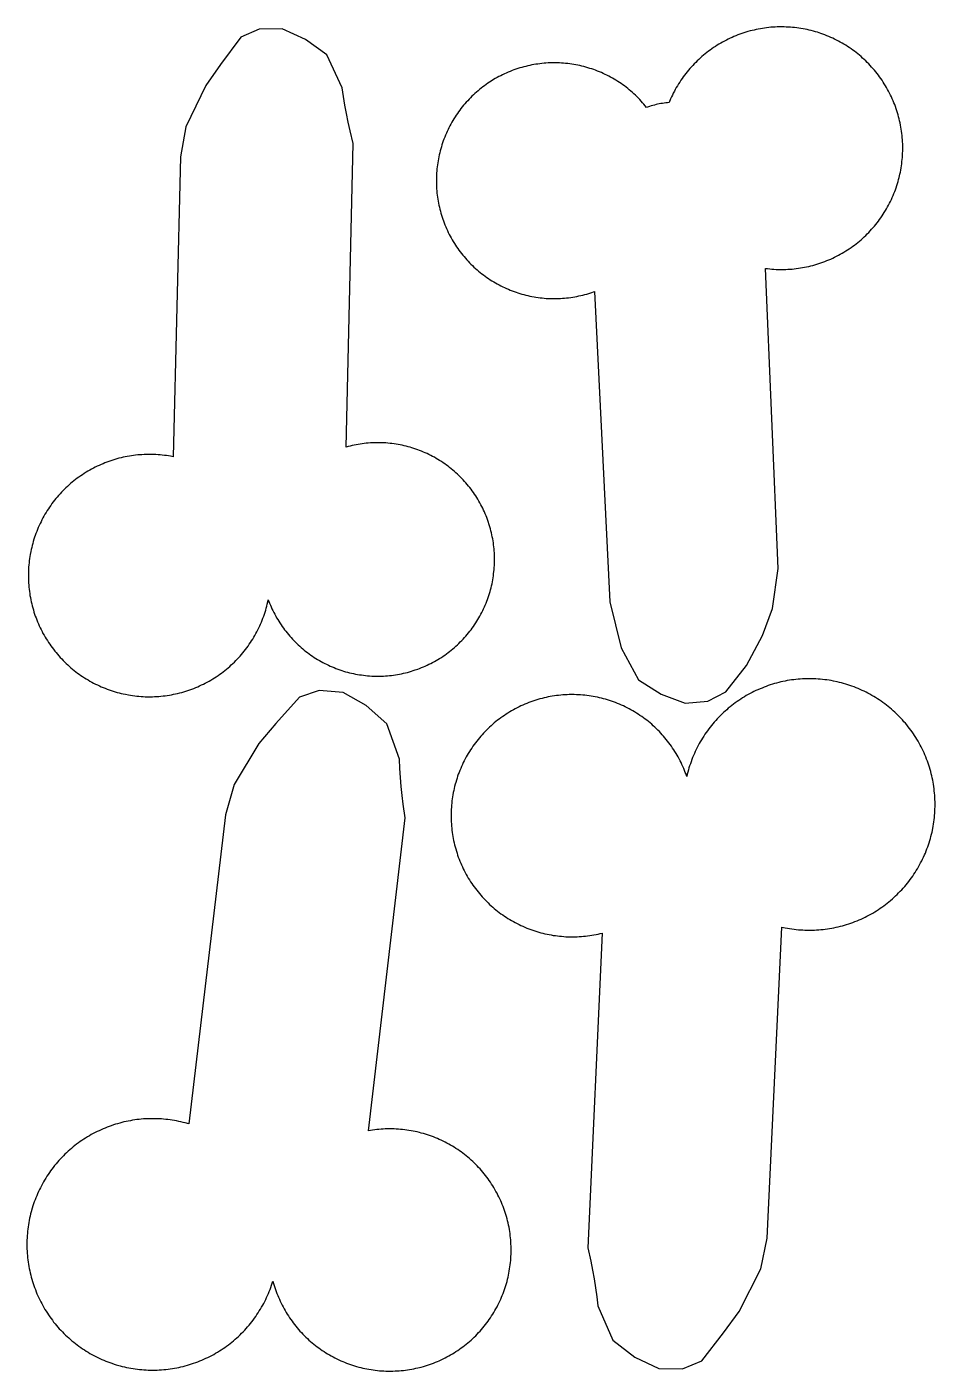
# Model space of a CAD drawing. Extents: x -246 to 246, y -104 to 199.
# Drawn here: x 175.17 to 184.8, y -83.82 to -69.57 of the extents above; entities that cross this region are included whole.
import ezdxf

# ---------------------------------------------------------------- set-up
doc = ezdxf.new("R2010")
doc.units = 0
doc.layers.add('Add_Red', color=1, linetype='Continuous')

msp = doc.modelspace()

# ---------------------------------------------------------------- linework, layer by layer
at = {"layer": 'Add_Red'}
for points in [[(176.504, -76.667), (176.526, -76.666), (176.549, -76.665), (176.571, -76.664), (176.593, -76.662), (176.616, -76.659), (176.638, -76.657), (176.66, -76.654), (176.682, -76.65), (176.704, -76.646), (176.726, -76.642), (176.748, -76.637), (176.77, -76.632), (176.792, -76.627), (176.813, -76.621), (176.835, -76.615), (176.856, -76.609), (176.878, -76.602), (176.899, -76.594), (176.92, -76.587), (176.941, -76.579), (176.962, -76.57), (176.982, -76.562), (177.003, -76.553), (177.023, -76.543), (177.043, -76.533), (177.063, -76.523), (177.083, -76.513), (177.103, -76.502), (177.122, -76.491), (177.141, -76.479), (177.161, -76.467), (177.179, -76.455), (177.198, -76.443), (177.216, -76.43), (177.234, -76.417), (177.252, -76.403), (177.27, -76.389), (177.287, -76.375), (177.305, -76.361), (177.322, -76.346), (177.338, -76.331), (177.355, -76.316), (177.371, -76.3), (177.387, -76.285), (177.402, -76.269), (177.418, -76.252), (177.433, -76.236), (177.447, -76.219), (177.462, -76.202), (177.476, -76.184), (177.49, -76.166), (177.503, -76.149), (177.516, -76.13), (177.529, -76.112), (177.542, -76.094), (177.554, -76.075), (177.566, -76.056), (177.578, -76.037), (177.589, -76.017), (177.6, -75.998), (177.61, -75.978), (177.621, -75.958), (177.63, -75.938), (177.64, -75.917), (177.649, -75.897), (177.658, -75.876), (177.666, -75.856), (177.674, -75.835), (177.682, -75.814), (177.689, -75.792), (177.696, -75.771), (177.703, -75.75), (177.709, -75.728), (177.715, -75.707), (177.72, -75.685), (177.725, -75.663), (177.73, -75.641), (177.744, -75.676), (177.752, -75.696), (177.76, -75.716), (177.769, -75.735), (177.779, -75.755), (177.788, -75.774), (177.798, -75.793), (177.809, -75.812), (177.819, -75.831), (177.83, -75.85), (177.841, -75.868), (177.853, -75.886), (177.865, -75.904), (177.877, -75.922), (177.89, -75.94), (177.903, -75.957), (177.916, -75.974), (177.929, -75.991), (177.943, -76.008), (177.957, -76.024), (177.971, -76.04), (177.986, -76.056), (178.001, -76.072), (178.016, -76.087), (178.031, -76.102), (178.047, -76.117), (178.063, -76.132), (178.079, -76.146), (178.095, -76.16), (178.112, -76.174), (178.129, -76.187), (178.146, -76.2), (178.163, -76.213), (178.181, -76.226), (178.199, -76.238), (178.217, -76.25), (178.235, -76.261), (178.253, -76.273), (178.272, -76.284), (178.291, -76.294), (178.31, -76.305), (178.329, -76.315), (178.348, -76.324), (178.368, -76.334), (178.387, -76.343), (178.407, -76.351), (178.427, -76.359), (178.447, -76.367), (178.467, -76.375), (178.488, -76.382), (178.508, -76.389), (178.529, -76.395), (178.55, -76.402), (178.57, -76.407), (178.591, -76.413), (178.612, -76.418), (178.633, -76.422), (178.655, -76.427), (178.676, -76.431), (178.697, -76.434), (178.718, -76.437), (178.74, -76.44), (178.761, -76.443), (178.783, -76.445), (178.804, -76.446), (178.826, -76.448), (178.847, -76.449), (178.869, -76.449), (178.891, -76.449), (178.928, -76.449), (178.95, -76.448), (178.971, -76.447), (178.993, -76.445), (179.014, -76.443), (179.036, -76.441), (179.057, -76.438), (179.078, -76.435), (179.1, -76.432), (179.121, -76.428), (179.142, -76.424), (179.163, -76.419), (179.184, -76.414), (179.205, -76.409), (179.226, -76.403), (179.247, -76.397), (179.267, -76.391), (179.288, -76.384), (179.314, -76.375), (179.334, -76.367), (179.354, -76.359), (179.374, -76.351), (179.394, -76.343), (179.413, -76.334), (179.433, -76.324), (179.452, -76.315), (179.471, -76.305), (179.49, -76.294), (179.509, -76.284), (179.528, -76.273), (179.546, -76.261), (179.564, -76.25), (179.582, -76.238), (179.6, -76.226), (179.618, -76.213), (179.635, -76.2), (179.652, -76.187), (179.669, -76.174), (179.686, -76.16), (179.702, -76.146), (179.718, -76.132), (179.734, -76.117), (179.75, -76.102), (179.765, -76.087), (179.78, -76.072), (179.795, -76.056), (179.81, -76.04), (179.824, -76.024), (179.838, -76.008), (179.852, -75.991), (179.865, -75.974), (179.879, -75.957), (179.891, -75.94), (179.904, -75.922), (179.916, -75.904), (179.928, -75.886), (179.94, -75.868), (179.951, -75.85), (179.962, -75.831), (179.973, -75.812), (179.983, -75.793), (179.993, -75.774), (180.002, -75.755), (180.012, -75.735), (180.021, -75.716), (180.029, -75.696), (180.038, -75.676), (180.045, -75.656), (180.053, -75.636), (180.06, -75.615), (180.067, -75.595), (180.074, -75.574), (180.08, -75.553), (180.085, -75.533), (180.091, -75.512), (180.096, -75.491), (180.101, -75.47), (180.105, -75.448), (180.109, -75.427), (180.112, -75.406), (180.116, -75.385), (180.118, -75.363), (180.121, -75.342), (180.123, -75.32), (180.125, -75.299), (180.126, -75.277), (180.127, -75.256), (180.127, -75.234), (180.128, -75.212), (180.127, -75.187), (180.127, -75.165), (180.126, -75.143), (180.124, -75.122), (180.123, -75.1), (180.12, -75.079), (180.118, -75.057), (180.115, -75.036), (180.112, -75.015), (180.108, -74.993), (180.104, -74.972), (180.1, -74.951), (180.095, -74.93), (180.09, -74.909), (180.084, -74.888), (180.079, -74.867), (180.072, -74.847), (180.06, -74.81), (180.053, -74.789), (180.045, -74.769), (180.038, -74.749), (180.029, -74.729), (180.021, -74.709), (180.012, -74.69), (180.002, -74.67), (179.993, -74.651), (179.983, -74.632), (179.973, -74.613), (179.962, -74.594), (179.951, -74.575), (179.94, -74.557), (179.928, -74.539), (179.916, -74.521), (179.904, -74.503), (179.891, -74.485), (179.879, -74.468), (179.865, -74.451), (179.852, -74.434), (179.838, -74.417), (179.824, -74.401), (179.81, -74.385), (179.795, -74.369), (179.78, -74.353), (179.765, -74.338), (179.75, -74.323), (179.734, -74.308), (179.718, -74.293), (179.702, -74.279), (179.686, -74.265), (179.669, -74.251), (179.652, -74.238), (179.635, -74.224), (179.618, -74.212), (179.6, -74.199), (179.582, -74.187), (179.564, -74.175), (179.546, -74.163), (179.528, -74.152), (179.509, -74.141), (179.49, -74.13), (179.471, -74.12), (179.452, -74.11), (179.433, -74.101), (179.413, -74.091), (179.394, -74.082), (179.374, -74.074), (179.354, -74.065), (179.334, -74.058), (179.314, -74.05), (179.293, -74.043), (179.273, -74.036), (179.252, -74.029), (179.232, -74.023), (179.211, -74.018), (179.19, -74.012), (179.169, -74.007), (179.148, -74.002), (179.127, -73.998), (179.105, -73.994), (179.084, -73.991), (179.063, -73.987), (179.041, -73.985), (179.02, -73.982), (178.998, -73.98), (178.977, -73.978), (178.955, -73.977), (178.934, -73.976), (178.912, -73.976), (178.891, -73.975), (178.855, -73.976), (178.833, -73.977), (178.812, -73.978), (178.79, -73.979), (178.769, -73.981), (178.747, -73.984), (178.726, -73.986), (178.704, -73.989), (178.683, -73.993), (178.662, -73.997), (178.641, -74.001), (178.619, -74.005), (178.598, -74.01), (178.578, -74.016), (178.557, -74.021), (178.629, -70.802), (178.597, -70.668), (178.577, -70.578), (178.559, -70.487), (178.542, -70.396), (178.527, -70.305), (178.514, -70.214), (178.352, -69.865), (178.124, -69.7), (177.877, -69.588), (177.634, -69.591), (177.439, -69.678), (177.224, -69.968), (177.07, -70.188), (176.858, -70.628), (176.8, -70.946), (176.724, -74.124), (176.695, -74.118), (176.673, -74.115), (176.651, -74.111), (176.629, -74.109), (176.606, -74.106), (176.584, -74.104), (176.562, -74.102), (176.539, -74.101), (176.517, -74.1), (176.494, -74.099), (176.472, -74.099), (176.436, -74.099), (176.414, -74.1), (176.391, -74.102), (176.369, -74.103), (176.347, -74.105), (176.324, -74.107), (176.302, -74.11), (176.28, -74.113), (176.258, -74.117), (176.236, -74.121), (176.214, -74.125), (176.192, -74.13), (176.17, -74.135), (176.148, -74.14), (176.127, -74.146), (176.105, -74.153), (176.084, -74.159), (176.062, -74.166), (176.041, -74.173), (176.02, -74.181), (175.999, -74.189), (175.979, -74.198), (175.958, -74.206), (175.937, -74.216), (175.917, -74.225), (175.897, -74.235), (175.877, -74.245), (175.857, -74.256), (175.838, -74.267), (175.818, -74.278), (175.799, -74.289), (175.78, -74.301), (175.761, -74.314), (175.743, -74.326), (175.724, -74.339), (175.706, -74.352), (175.688, -74.366), (175.671, -74.38), (175.653, -74.394), (175.636, -74.408), (175.619, -74.423), (175.603, -74.438), (175.586, -74.453), (175.57, -74.469), (175.554, -74.485), (175.539, -74.501), (175.524, -74.517), (175.509, -74.534), (175.494, -74.551), (175.48, -74.568), (175.466, -74.585), (175.452, -74.603), (175.438, -74.621), (175.425, -74.639), (175.412, -74.658), (175.4, -74.676), (175.388, -74.695), (175.376, -74.714), (175.364, -74.733), (175.353, -74.753), (175.342, -74.772), (175.332, -74.792), (175.322, -74.812), (175.312, -74.832), (175.302, -74.853), (175.293, -74.873), (175.285, -74.894), (175.276, -74.915), (175.268, -74.936), (175.261, -74.957), (175.253, -74.978), (175.247, -74.999), (175.24, -75.021), (175.234, -75.042), (175.228, -75.064), (175.223, -75.086), (175.218, -75.107), (175.213, -75.129), (175.207, -75.16), (175.204, -75.182), (175.2, -75.204), (175.197, -75.227), (175.195, -75.249), (175.193, -75.271), (175.191, -75.294), (175.19, -75.316), (175.189, -75.338), (175.188, -75.361), (175.188, -75.383), (175.188, -75.417), (175.189, -75.439), (175.19, -75.462), (175.192, -75.484), (175.194, -75.507), (175.196, -75.529), (175.199, -75.551), (175.202, -75.573), (175.205, -75.595), (175.209, -75.617), (175.214, -75.639), (175.218, -75.661), (175.223, -75.683), (175.229, -75.705), (175.235, -75.727), (175.241, -75.748), (175.247, -75.77), (175.254, -75.791), (175.261, -75.812), (175.269, -75.833), (175.277, -75.854), (175.286, -75.875), (175.294, -75.895), (175.303, -75.916), (175.313, -75.936), (175.323, -75.956), (175.333, -75.976), (175.343, -75.996), (175.354, -76.016), (175.366, -76.035), (175.377, -76.054), (175.389, -76.073), (175.401, -76.092), (175.414, -76.111), (175.427, -76.129), (175.44, -76.147), (175.453, -76.165), (175.467, -76.183), (175.481, -76.2), (175.496, -76.217), (175.51, -76.234), (175.525, -76.251), (175.541, -76.267), (175.556, -76.283), (175.572, -76.299), (175.588, -76.315), (175.605, -76.33), (175.621, -76.345), (175.638, -76.36), (175.655, -76.374), (175.673, -76.388), (175.69, -76.402), (175.708, -76.416), (175.726, -76.429), (175.745, -76.442), (175.763, -76.454), (175.782, -76.466), (175.801, -76.478), (175.82, -76.49), (175.84, -76.501), (175.859, -76.512), (175.879, -76.522), (175.899, -76.533), (175.919, -76.542), (175.94, -76.552), (175.96, -76.561), (175.981, -76.57), (176.002, -76.578), (176.022, -76.586), (176.043, -76.594), (176.065, -76.601), (176.086, -76.608), (176.107, -76.615), (176.129, -76.621), (176.151, -76.627), (176.172, -76.632), (176.194, -76.637), (176.216, -76.642), (176.249, -76.648), (176.271, -76.652), (176.293, -76.655), (176.316, -76.658), (176.338, -76.66), (176.36, -76.663), (176.382, -76.664), (176.405, -76.666), (176.427, -76.667), (176.45, -76.667), (176.472, -76.667), (176.504, -76.667)], [(182.389, -76.716), (182.578, -76.616), (182.799, -76.335), (182.966, -76.019), (183.074, -75.731), (183.133, -75.307), (182.999, -72.128), (183.021, -72.13), (183.044, -72.133), (183.066, -72.135), (183.088, -72.136), (183.111, -72.138), (183.133, -72.138), (183.168, -72.139), (183.19, -72.139), (183.213, -72.138), (183.235, -72.137), (183.257, -72.136), (183.28, -72.134), (183.302, -72.132), (183.324, -72.129), (183.347, -72.126), (183.369, -72.123), (183.391, -72.119), (183.413, -72.115), (183.435, -72.111), (183.457, -72.106), (183.479, -72.101), (183.501, -72.095), (183.522, -72.089), (183.544, -72.083), (183.565, -72.076), (183.586, -72.069), (183.607, -72.061), (183.628, -72.053), (183.649, -72.045), (183.67, -72.037), (183.691, -72.028), (183.711, -72.018), (183.731, -72.009), (183.751, -71.999), (183.771, -71.988), (183.791, -71.978), (183.811, -71.967), (183.83, -71.955), (183.849, -71.943), (183.868, -71.931), (183.887, -71.919), (183.905, -71.906), (183.923, -71.893), (183.941, -71.88), (183.959, -71.866), (183.977, -71.852), (183.994, -71.838), (184.011, -71.823), (184.028, -71.809), (184.045, -71.793), (184.061, -71.778), (184.077, -71.762), (184.093, -71.746), (184.108, -71.73), (184.123, -71.713), (184.138, -71.697), (184.153, -71.68), (184.167, -71.662), (184.181, -71.645), (184.195, -71.627), (184.208, -71.609), (184.221, -71.591), (184.234, -71.572), (184.246, -71.553), (184.258, -71.534), (184.27, -71.515), (184.281, -71.496), (184.292, -71.476), (184.303, -71.457), (184.313, -71.437), (184.323, -71.417), (184.333, -71.396), (184.342, -71.376), (184.351, -71.355), (184.36, -71.335), (184.368, -71.314), (184.376, -71.293), (184.383, -71.272), (184.39, -71.25), (184.397, -71.229), (184.404, -71.208), (184.41, -71.186), (184.415, -71.164), (184.423, -71.129), (184.428, -71.107), (184.432, -71.085), (184.436, -71.063), (184.44, -71.041), (184.443, -71.019), (184.445, -70.996), (184.448, -70.974), (184.45, -70.952), (184.451, -70.929), (184.452, -70.907), (184.453, -70.885), (184.453, -70.853), (184.453, -70.831), (184.453, -70.808), (184.452, -70.786), (184.45, -70.763), (184.448, -70.741), (184.446, -70.719), (184.444, -70.696), (184.441, -70.674), (184.438, -70.652), (184.434, -70.63), (184.43, -70.608), (184.425, -70.586), (184.42, -70.564), (184.415, -70.542), (184.41, -70.52), (184.404, -70.499), (184.397, -70.477), (184.39, -70.456), (184.383, -70.435), (184.376, -70.413), (184.368, -70.392), (184.36, -70.372), (184.351, -70.351), (184.342, -70.33), (184.333, -70.31), (184.323, -70.29), (184.313, -70.27), (184.303, -70.25), (184.292, -70.23), (184.281, -70.21), (184.27, -70.191), (184.258, -70.172), (184.246, -70.153), (184.234, -70.134), (184.221, -70.116), (184.208, -70.098), (184.195, -70.079), (184.181, -70.062), (184.167, -70.044), (184.153, -70.027), (184.138, -70.01), (184.123, -69.993), (184.108, -69.976), (184.093, -69.96), (184.077, -69.944), (184.061, -69.928), (184.045, -69.913), (184.028, -69.898), (184.011, -69.883), (183.994, -69.868), (183.977, -69.854), (183.959, -69.84), (183.941, -69.826), (183.923, -69.813), (183.905, -69.8), (183.887, -69.787), (183.868, -69.775), (183.849, -69.763), (183.83, -69.751), (183.811, -69.74), (183.791, -69.729), (183.771, -69.718), (183.751, -69.708), (183.731, -69.698), (183.711, -69.688), (183.691, -69.679), (183.67, -69.67), (183.649, -69.661), (183.628, -69.653), (183.607, -69.645), (183.586, -69.638), (183.549, -69.625), (183.528, -69.619), (183.506, -69.613), (183.484, -69.607), (183.463, -69.602), (183.441, -69.597), (183.419, -69.592), (183.397, -69.588), (183.375, -69.584), (183.352, -69.581), (183.33, -69.578), (183.308, -69.575), (183.286, -69.573), (183.263, -69.571), (183.241, -69.57), (183.218, -69.569), (183.196, -69.568), (183.168, -69.568), (183.145, -69.568), (183.123, -69.568), (183.1, -69.569), (183.078, -69.571), (183.056, -69.572), (183.033, -69.575), (183.011, -69.577), (182.989, -69.58), (182.967, -69.583), (182.945, -69.587), (182.922, -69.591), (182.9, -69.596), (182.879, -69.601), (182.857, -69.606), (182.835, -69.611), (182.813, -69.617), (182.792, -69.624), (182.77, -69.63), (182.749, -69.638), (182.728, -69.645), (182.707, -69.653), (182.686, -69.661), (182.665, -69.67), (182.645, -69.679), (182.624, -69.688), (182.604, -69.698), (182.584, -69.708), (182.564, -69.718), (182.544, -69.729), (182.525, -69.74), (182.506, -69.751), (182.486, -69.763), (182.468, -69.775), (182.449, -69.787), (182.43, -69.8), (182.412, -69.813), (182.394, -69.826), (182.376, -69.84), (182.359, -69.854), (182.341, -69.868), (182.324, -69.883), (182.308, -69.898), (182.291, -69.913), (182.275, -69.928), (182.259, -69.944), (182.243, -69.96), (182.228, -69.976), (182.212, -69.993), (182.197, -70.01), (182.183, -70.027), (182.169, -70.044), (182.155, -70.062), (182.141, -70.079), (182.128, -70.098), (182.115, -70.116), (182.102, -70.134), (182.09, -70.153), (182.077, -70.172), (182.066, -70.191), (182.054, -70.21), (182.043, -70.23), (182.033, -70.25), (182.022, -70.27), (182.012, -70.29), (182.003, -70.31), (181.993, -70.33), (181.977, -70.369), (181.959, -70.371), (181.942, -70.373), (181.925, -70.375), (181.907, -70.378), (181.89, -70.381), (181.873, -70.384), (181.856, -70.388), (181.839, -70.392), (181.822, -70.396), (181.805, -70.4), (181.788, -70.405), (181.771, -70.41), (181.739, -70.421), (181.725, -70.404), (181.711, -70.387), (181.697, -70.371), (181.682, -70.354), (181.668, -70.338), (181.652, -70.323), (181.637, -70.307), (181.621, -70.292), (181.605, -70.277), (181.589, -70.263), (181.573, -70.248), (181.556, -70.234), (181.539, -70.221), (181.522, -70.207), (181.505, -70.194), (181.487, -70.181), (181.469, -70.169), (181.451, -70.156), (181.433, -70.145), (181.414, -70.133), (181.396, -70.122), (181.377, -70.111), (181.358, -70.1), (181.338, -70.09), (181.319, -70.08), (181.299, -70.071), (181.28, -70.061), (181.26, -70.052), (181.24, -70.044), (181.219, -70.036), (181.199, -70.028), (181.179, -70.02), (181.158, -70.013), (181.137, -70.007), (181.116, -70), (181.095, -69.994), (181.074, -69.988), (181.053, -69.983), (181.032, -69.978), (181.011, -69.974), (180.989, -69.97), (180.968, -69.966), (180.946, -69.962), (180.925, -69.959), (180.903, -69.957), (180.881, -69.954), (180.859, -69.952), (180.838, -69.951), (180.816, -69.95), (180.794, -69.949), (180.761, -69.948), (180.739, -69.949), (180.717, -69.949), (180.695, -69.95), (180.673, -69.952), (180.652, -69.953), (180.63, -69.955), (180.608, -69.958), (180.587, -69.961), (180.565, -69.964), (180.544, -69.967), (180.522, -69.971), (180.501, -69.976), (180.48, -69.981), (180.458, -69.986), (180.437, -69.991), (180.416, -69.997), (180.395, -70.003), (180.375, -70.01), (180.354, -70.017), (180.333, -70.024), (180.313, -70.031), (180.293, -70.039), (180.272, -70.048), (180.252, -70.057), (180.233, -70.066), (180.213, -70.075), (180.193, -70.085), (180.174, -70.095), (180.155, -70.105), (180.136, -70.116), (180.117, -70.127), (180.093, -70.142), (180.075, -70.153), (180.057, -70.165), (180.039, -70.178), (180.021, -70.191), (180.004, -70.204), (179.987, -70.217), (179.97, -70.231), (179.953, -70.245), (179.936, -70.259), (179.92, -70.273), (179.904, -70.288), (179.888, -70.303), (179.873, -70.319), (179.858, -70.334), (179.843, -70.35), (179.828, -70.366), (179.814, -70.383), (179.8, -70.399), (179.786, -70.416), (179.772, -70.433), (179.759, -70.451), (179.746, -70.468), (179.734, -70.486), (179.721, -70.504), (179.709, -70.522), (179.698, -70.541), (179.687, -70.56), (179.676, -70.578), (179.665, -70.597), (179.655, -70.617), (179.645, -70.636), (179.635, -70.656), (179.626, -70.675), (179.617, -70.695), (179.608, -70.715), (179.6, -70.735), (179.592, -70.756), (179.584, -70.776), (179.577, -70.797), (179.57, -70.818), (179.564, -70.838), (179.558, -70.859), (179.552, -70.88), (179.547, -70.901), (179.542, -70.923), (179.537, -70.944), (179.533, -70.965), (179.529, -70.987), (179.526, -71.008), (179.522, -71.03), (179.52, -71.052), (179.517, -71.073), (179.515, -71.095), (179.514, -71.117), (179.513, -71.139), (179.512, -71.16), (179.511, -71.198), (179.511, -71.22), (179.512, -71.242), (179.513, -71.263), (179.514, -71.285), (179.516, -71.307), (179.518, -71.329), (179.52, -71.35), (179.523, -71.372), (179.527, -71.393), (179.53, -71.415), (179.534, -71.436), (179.538, -71.458), (179.543, -71.479), (179.548, -71.5), (179.554, -71.521), (179.56, -71.542), (179.566, -71.563), (179.572, -71.584), (179.579, -71.605), (179.587, -71.625), (179.594, -71.646), (179.602, -71.666), (179.61, -71.686), (179.619, -71.706), (179.628, -71.726), (179.638, -71.747), (179.648, -71.767), (179.658, -71.786), (179.669, -71.805), (179.679, -71.824), (179.691, -71.843), (179.702, -71.862), (179.714, -71.88), (179.726, -71.898), (179.738, -71.916), (179.751, -71.934), (179.764, -71.951), (179.777, -71.969), (179.791, -71.986), (179.805, -72.003), (179.819, -72.019), (179.833, -72.035), (179.848, -72.051), (179.863, -72.067), (179.878, -72.083), (179.894, -72.098), (179.91, -72.113), (179.926, -72.128), (179.942, -72.142), (179.959, -72.156), (179.976, -72.17), (179.993, -72.184), (180.01, -72.197), (180.028, -72.21), (180.045, -72.223), (180.063, -72.235), (180.082, -72.247), (180.1, -72.259), (180.119, -72.27), (180.138, -72.281), (180.157, -72.292), (180.176, -72.302), (180.195, -72.312), (180.215, -72.322), (180.234, -72.331), (180.254, -72.34), (180.274, -72.349), (180.294, -72.357), (180.315, -72.365), (180.335, -72.373), (180.356, -72.38), (180.376, -72.387), (180.397, -72.393), (180.418, -72.4), (180.439, -72.405), (180.46, -72.411), (180.481, -72.416), (180.503, -72.421), (180.524, -72.425), (180.546, -72.429), (180.567, -72.432), (180.589, -72.436), (180.61, -72.438), (180.632, -72.441), (180.654, -72.443), (180.675, -72.445), (180.697, -72.446), (180.719, -72.447), (180.761, -72.447), (180.782, -72.447), (180.804, -72.447), (180.826, -72.446), (180.848, -72.444), (180.87, -72.443), (180.891, -72.441), (180.913, -72.438), (180.935, -72.435), (180.956, -72.432), (180.978, -72.428), (180.999, -72.424), (181.02, -72.42), (181.042, -72.415), (181.063, -72.41), (181.084, -72.405), (181.105, -72.399), (181.126, -72.393), (181.147, -72.386), (181.186, -72.373), (181.349, -75.663), (181.469, -76.151), (181.653, -76.49), (181.892, -76.639), (182.146, -76.735), (182.389, -76.716)], [(182.324, -83.705), (182.554, -83.409), (182.719, -83.185), (182.949, -82.733), (183.017, -82.405), (183.172, -79.11), (183.209, -79.117), (183.232, -79.122), (183.255, -79.125), (183.278, -79.129), (183.301, -79.132), (183.324, -79.135), (183.347, -79.137), (183.371, -79.139), (183.394, -79.14), (183.417, -79.141), (183.44, -79.142), (183.464, -79.142), (183.493, -79.142), (183.517, -79.141), (183.54, -79.14), (183.563, -79.138), (183.586, -79.136), (183.609, -79.134), (183.632, -79.131), (183.655, -79.128), (183.678, -79.124), (183.701, -79.12), (183.724, -79.116), (183.747, -79.111), (183.77, -79.106), (183.792, -79.101), (183.815, -79.095), (183.837, -79.088), (183.859, -79.082), (183.882, -79.075), (183.904, -79.067), (183.925, -79.059), (183.947, -79.051), (183.969, -79.042), (183.99, -79.033), (184.012, -79.024), (184.033, -79.014), (184.054, -79.004), (184.074, -78.994), (184.095, -78.983), (184.115, -78.972), (184.136, -78.96), (184.156, -78.948), (184.175, -78.936), (184.195, -78.923), (184.214, -78.91), (184.233, -78.897), (184.252, -78.884), (184.271, -78.87), (184.289, -78.855), (184.307, -78.841), (184.325, -78.826), (184.343, -78.811), (184.36, -78.795), (184.377, -78.779), (184.394, -78.763), (184.41, -78.747), (184.427, -78.73), (184.443, -78.713), (184.458, -78.696), (184.474, -78.679), (184.489, -78.661), (184.503, -78.643), (184.518, -78.625), (184.532, -78.606), (184.546, -78.587), (184.559, -78.568), (184.572, -78.549), (184.585, -78.53), (184.597, -78.51), (184.609, -78.49), (184.621, -78.47), (184.632, -78.45), (184.643, -78.429), (184.654, -78.408), (184.664, -78.388), (184.674, -78.367), (184.684, -78.345), (184.693, -78.324), (184.702, -78.302), (184.71, -78.281), (184.718, -78.259), (184.726, -78.237), (184.733, -78.215), (184.74, -78.193), (184.746, -78.17), (184.752, -78.148), (184.758, -78.125), (184.764, -78.103), (184.772, -78.064), (184.776, -78.041), (184.78, -78.018), (184.783, -77.995), (184.786, -77.972), (184.789, -77.949), (184.791, -77.925), (184.793, -77.902), (184.794, -77.879), (184.795, -77.856), (184.796, -77.833), (184.796, -77.809), (184.796, -77.782), (184.795, -77.758), (184.794, -77.735), (184.793, -77.712), (184.791, -77.689), (184.788, -77.666), (184.786, -77.642), (184.783, -77.619), (184.779, -77.596), (184.775, -77.573), (184.771, -77.551), (184.766, -77.528), (184.761, -77.505), (184.756, -77.483), (184.75, -77.46), (184.743, -77.438), (184.737, -77.415), (184.73, -77.393), (184.722, -77.371), (184.714, -77.349), (184.706, -77.328), (184.698, -77.306), (184.689, -77.284), (184.679, -77.263), (184.669, -77.242), (184.659, -77.221), (184.649, -77.2), (184.638, -77.18), (184.627, -77.159), (184.615, -77.139), (184.604, -77.119), (184.591, -77.099), (184.579, -77.08), (184.566, -77.06), (184.553, -77.041), (184.539, -77.022), (184.525, -77.004), (184.511, -76.985), (184.496, -76.967), (184.482, -76.949), (184.466, -76.932), (184.451, -76.914), (184.435, -76.897), (184.419, -76.88), (184.403, -76.864), (184.386, -76.848), (184.369, -76.832), (184.352, -76.816), (184.335, -76.801), (184.317, -76.786), (184.299, -76.771), (184.281, -76.756), (184.262, -76.742), (184.243, -76.729), (184.224, -76.715), (184.205, -76.702), (184.186, -76.689), (184.166, -76.677), (184.146, -76.665), (184.126, -76.653), (184.106, -76.642), (184.085, -76.631), (184.065, -76.62), (184.044, -76.61), (184.023, -76.6), (184.002, -76.59), (183.98, -76.581), (183.959, -76.572), (183.937, -76.564), (183.915, -76.555), (183.893, -76.548), (183.871, -76.54), (183.849, -76.534), (183.827, -76.527), (183.804, -76.521), (183.782, -76.515), (183.759, -76.51), (183.718, -76.501), (183.695, -76.497), (183.672, -76.493), (183.649, -76.49), (183.626, -76.487), (183.603, -76.484), (183.58, -76.482), (183.557, -76.48), (183.533, -76.478), (183.51, -76.477), (183.487, -76.477), (183.464, -76.477), (183.438, -76.477), (183.415, -76.478), (183.391, -76.479), (183.368, -76.48), (183.345, -76.482), (183.322, -76.484), (183.299, -76.487), (183.276, -76.49), (183.253, -76.493), (183.23, -76.497), (183.207, -76.502), (183.184, -76.506), (183.162, -76.511), (183.139, -76.517), (183.116, -76.523), (183.094, -76.529), (183.072, -76.536), (183.05, -76.543), (183.027, -76.55), (183.006, -76.558), (182.984, -76.566), (182.962, -76.575), (182.941, -76.583), (182.919, -76.593), (182.898, -76.602), (182.877, -76.613), (182.856, -76.623), (182.836, -76.634), (182.815, -76.645), (182.795, -76.656), (182.775, -76.668), (182.755, -76.68), (182.736, -76.693), (182.716, -76.706), (182.697, -76.719), (182.678, -76.733), (182.66, -76.746), (182.641, -76.761), (182.623, -76.775), (182.605, -76.79), (182.588, -76.805), (182.57, -76.82), (182.553, -76.836), (182.536, -76.852), (182.52, -76.869), (182.503, -76.885), (182.487, -76.902), (182.472, -76.919), (182.456, -76.937), (182.441, -76.954), (182.426, -76.972), (182.412, -76.991), (182.398, -77.009), (182.384, -77.028), (182.371, -77.047), (182.357, -77.066), (182.345, -77.085), (182.332, -77.105), (182.32, -77.125), (182.308, -77.145), (182.297, -77.165), (182.286, -77.186), (182.275, -77.206), (182.265, -77.227), (182.255, -77.248), (182.245, -77.269), (182.236, -77.291), (182.227, -77.312), (182.219, -77.334), (182.21, -77.356), (182.203, -77.378), (182.195, -77.4), (182.188, -77.422), (182.182, -77.444), (182.176, -77.467), (182.17, -77.489), (182.165, -77.512), (182.157, -77.49), (182.149, -77.469), (182.141, -77.448), (182.132, -77.427), (182.123, -77.407), (182.114, -77.386), (182.104, -77.366), (182.094, -77.346), (182.084, -77.326), (182.073, -77.306), (182.062, -77.287), (182.051, -77.268), (182.039, -77.248), (182.027, -77.23), (182.015, -77.211), (182.002, -77.192), (181.989, -77.174), (181.976, -77.156), (181.962, -77.138), (181.948, -77.121), (181.934, -77.104), (181.919, -77.087), (181.904, -77.07), (181.889, -77.053), (181.874, -77.037), (181.858, -77.021), (181.842, -77.005), (181.826, -76.99), (181.809, -76.975), (181.793, -76.96), (181.776, -76.945), (181.758, -76.931), (181.741, -76.917), (181.723, -76.904), (181.705, -76.89), (181.687, -76.877), (181.668, -76.865), (181.65, -76.852), (181.631, -76.84), (181.612, -76.828), (181.592, -76.817), (181.573, -76.806), (181.553, -76.795), (181.533, -76.785), (181.513, -76.775), (181.493, -76.765), (181.473, -76.756), (181.452, -76.747), (181.431, -76.739), (181.411, -76.73), (181.39, -76.722), (181.368, -76.715), (181.347, -76.708), (181.326, -76.701), (181.304, -76.695), (181.283, -76.689), (181.261, -76.683), (181.239, -76.678), (181.217, -76.673), (181.195, -76.669), (181.173, -76.665), (181.151, -76.661), (181.129, -76.658), (181.107, -76.655), (181.085, -76.652), (181.062, -76.65), (181.04, -76.648), (181.018, -76.647), (180.995, -76.646), (180.973, -76.645), (180.95, -76.645), (180.919, -76.645), (180.896, -76.646), (180.874, -76.647), (180.852, -76.649), (180.829, -76.651), (180.807, -76.653), (180.785, -76.656), (180.763, -76.659), (180.74, -76.662), (180.718, -76.666), (180.696, -76.67), (180.674, -76.675), (180.653, -76.68), (180.631, -76.685), (180.609, -76.691), (180.588, -76.697), (180.566, -76.704), (180.533, -76.715), (180.511, -76.722), (180.49, -76.73), (180.47, -76.739), (180.449, -76.747), (180.428, -76.756), (180.408, -76.765), (180.388, -76.775), (180.368, -76.785), (180.348, -76.795), (180.328, -76.806), (180.309, -76.817), (180.289, -76.828), (180.27, -76.84), (180.251, -76.852), (180.233, -76.865), (180.214, -76.877), (180.196, -76.89), (180.178, -76.904), (180.16, -76.917), (180.143, -76.931), (180.125, -76.945), (180.108, -76.96), (180.092, -76.975), (180.075, -76.99), (180.059, -77.005), (180.043, -77.021), (180.027, -77.037), (180.012, -77.053), (179.997, -77.07), (179.982, -77.087), (179.967, -77.104), (179.953, -77.121), (179.939, -77.138), (179.925, -77.156), (179.912, -77.174), (179.899, -77.192), (179.886, -77.211), (179.874, -77.23), (179.862, -77.248), (179.85, -77.268), (179.839, -77.287), (179.828, -77.306), (179.817, -77.326), (179.807, -77.346), (179.797, -77.366), (179.787, -77.386), (179.778, -77.407), (179.769, -77.427), (179.76, -77.448), (179.752, -77.469), (179.744, -77.49), (179.737, -77.511), (179.73, -77.532), (179.723, -77.553), (179.717, -77.575), (179.711, -77.596), (179.705, -77.618), (179.7, -77.64), (179.695, -77.662), (179.69, -77.684), (179.686, -77.706), (179.683, -77.728), (179.679, -77.75), (179.676, -77.772), (179.674, -77.795), (179.672, -77.817), (179.67, -77.839), (179.669, -77.862), (179.668, -77.884), (179.667, -77.906), (179.667, -77.929), (179.667, -77.971), (179.668, -77.993), (179.67, -78.016), (179.671, -78.038), (179.674, -78.06), (179.676, -78.082), (179.679, -78.105), (179.682, -78.127), (179.686, -78.149), (179.69, -78.171), (179.694, -78.193), (179.699, -78.215), (179.704, -78.237), (179.71, -78.258), (179.716, -78.28), (179.723, -78.304), (179.73, -78.325), (179.737, -78.347), (179.744, -78.368), (179.752, -78.389), (179.76, -78.41), (179.769, -78.43), (179.778, -78.451), (179.787, -78.471), (179.797, -78.491), (179.807, -78.511), (179.817, -78.531), (179.828, -78.551), (179.839, -78.571), (179.85, -78.59), (179.862, -78.609), (179.874, -78.628), (179.886, -78.647), (179.899, -78.665), (179.912, -78.683), (179.925, -78.701), (179.939, -78.719), (179.953, -78.737), (179.967, -78.754), (179.982, -78.771), (179.997, -78.788), (180.012, -78.804), (180.027, -78.82), (180.043, -78.836), (180.059, -78.852), (180.075, -78.868), (180.092, -78.883), (180.108, -78.897), (180.125, -78.912), (180.143, -78.926), (180.16, -78.94), (180.178, -78.954), (180.196, -78.967), (180.214, -78.98), (180.233, -78.993), (180.251, -79.005), (180.27, -79.017), (180.289, -79.029), (180.309, -79.04), (180.328, -79.051), (180.348, -79.062), (180.368, -79.072), (180.388, -79.082), (180.408, -79.092), (180.428, -79.101), (180.449, -79.11), (180.47, -79.119), (180.49, -79.127), (180.511, -79.135), (180.533, -79.142), (180.554, -79.15), (180.575, -79.156), (180.597, -79.163), (180.618, -79.169), (180.64, -79.174), (180.662, -79.179), (180.684, -79.184), (180.706, -79.189), (180.728, -79.193), (180.75, -79.197), (180.772, -79.2), (180.794, -79.203), (180.816, -79.205), (180.839, -79.207), (180.861, -79.209), (180.883, -79.211), (180.906, -79.212), (180.928, -79.212), (180.95, -79.212), (180.98, -79.212), (181.003, -79.211), (181.025, -79.21), (181.048, -79.209), (181.07, -79.207), (181.092, -79.205), (181.114, -79.202), (181.137, -79.199), (181.159, -79.195), (181.181, -79.192), (181.203, -79.187), (181.225, -79.183), (181.247, -79.178), (181.268, -79.172), (181.116, -82.51), (181.147, -82.65), (181.165, -82.744), (181.182, -82.839), (181.197, -82.933), (181.21, -83.028), (181.222, -83.123), (181.381, -83.489), (181.614, -83.666), (181.867, -83.788), (182.12, -83.791), (182.324, -83.705)], [(179.05, -83.815), (179.073, -83.814), (179.095, -83.813), (179.117, -83.812), (179.14, -83.81), (179.162, -83.808), (179.184, -83.805), (179.206, -83.802), (179.228, -83.799), (179.251, -83.795), (179.273, -83.791), (179.294, -83.786), (179.316, -83.781), (179.352, -83.772), (179.374, -83.766), (179.396, -83.759), (179.417, -83.753), (179.438, -83.746), (179.459, -83.738), (179.48, -83.73), (179.501, -83.722), (179.522, -83.714), (179.542, -83.705), (179.563, -83.695), (179.583, -83.686), (179.603, -83.676), (179.623, -83.665), (179.643, -83.655), (179.662, -83.644), (179.681, -83.632), (179.7, -83.621), (179.719, -83.608), (179.738, -83.596), (179.756, -83.583), (179.775, -83.57), (179.793, -83.557), (179.81, -83.543), (179.828, -83.53), (179.845, -83.515), (179.862, -83.501), (179.879, -83.486), (179.896, -83.471), (179.912, -83.455), (179.928, -83.44), (179.944, -83.424), (179.959, -83.407), (179.974, -83.391), (179.989, -83.374), (180.004, -83.357), (180.018, -83.34), (180.032, -83.322), (180.045, -83.304), (180.059, -83.286), (180.072, -83.268), (180.084, -83.25), (180.097, -83.231), (180.109, -83.212), (180.121, -83.193), (180.132, -83.174), (180.143, -83.154), (180.154, -83.135), (180.164, -83.115), (180.174, -83.095), (180.184, -83.074), (180.193, -83.054), (180.202, -83.033), (180.21, -83.013), (180.219, -82.992), (180.226, -82.971), (180.234, -82.95), (180.241, -82.929), (180.248, -82.907), (180.254, -82.886), (180.26, -82.864), (180.266, -82.842), (180.271, -82.821), (180.276, -82.799), (180.28, -82.777), (180.284, -82.755), (180.288, -82.733), (180.291, -82.711), (180.294, -82.688), (180.297, -82.666), (180.299, -82.644), (180.301, -82.621), (180.302, -82.599), (180.303, -82.577), (180.304, -82.554), (180.304, -82.532), (180.303, -82.492), (180.302, -82.469), (180.301, -82.447), (180.299, -82.425), (180.297, -82.402), (180.295, -82.38), (180.292, -82.358), (180.289, -82.336), (180.285, -82.313), (180.281, -82.291), (180.277, -82.269), (180.271, -82.243), (180.266, -82.221), (180.26, -82.2), (180.254, -82.178), (180.248, -82.157), (180.241, -82.135), (180.234, -82.114), (180.226, -82.093), (180.219, -82.072), (180.21, -82.051), (180.202, -82.03), (180.193, -82.01), (180.184, -81.989), (180.174, -81.969), (180.164, -81.949), (180.154, -81.929), (180.143, -81.91), (180.132, -81.89), (180.121, -81.871), (180.109, -81.852), (180.097, -81.833), (180.084, -81.814), (180.072, -81.796), (180.059, -81.777), (180.045, -81.759), (180.032, -81.742), (180.018, -81.724), (180.004, -81.707), (179.989, -81.69), (179.974, -81.673), (179.959, -81.656), (179.944, -81.64), (179.928, -81.624), (179.912, -81.609), (179.896, -81.593), (179.879, -81.578), (179.862, -81.563), (179.845, -81.549), (179.828, -81.534), (179.81, -81.52), (179.793, -81.507), (179.775, -81.493), (179.756, -81.48), (179.738, -81.468), (179.719, -81.455), (179.7, -81.443), (179.681, -81.432), (179.662, -81.42), (179.643, -81.409), (179.623, -81.399), (179.603, -81.388), (179.583, -81.378), (179.563, -81.369), (179.542, -81.359), (179.522, -81.35), (179.501, -81.342), (179.48, -81.334), (179.459, -81.326), (179.438, -81.318), (179.417, -81.311), (179.396, -81.304), (179.374, -81.298), (179.352, -81.292), (179.331, -81.286), (179.309, -81.281), (179.287, -81.276), (179.265, -81.272), (179.243, -81.268), (179.221, -81.264), (179.199, -81.261), (179.177, -81.258), (179.154, -81.255), (179.132, -81.253), (179.11, -81.251), (179.087, -81.25), (179.065, -81.249), (179.043, -81.248), (179.02, -81.248), (178.992, -81.249), (178.97, -81.249), (178.947, -81.25), (178.925, -81.252), (178.902, -81.254), (178.88, -81.256), (178.858, -81.259), (178.836, -81.262), (178.814, -81.265), (178.792, -81.269), (179.181, -77.95), (179.16, -77.808), (179.149, -77.713), (179.139, -77.618), (179.131, -77.523), (179.124, -77.427), (179.119, -77.331), (178.986, -76.955), (178.766, -76.762), (178.522, -76.622), (178.271, -76.602), (178.061, -76.673), (177.81, -76.951), (177.63, -77.163), (177.368, -77.597), (177.277, -77.92), (176.888, -81.196), (176.85, -81.185), (176.827, -81.179), (176.805, -81.174), (176.782, -81.169), (176.759, -81.164), (176.736, -81.16), (176.713, -81.156), (176.69, -81.153), (176.667, -81.15), (176.644, -81.147), (176.621, -81.145), (176.598, -81.143), (176.575, -81.142), (176.551, -81.141), (176.528, -81.14), (176.505, -81.14), (176.477, -81.14), (176.454, -81.141), (176.431, -81.142), (176.407, -81.143), (176.384, -81.145), (176.361, -81.148), (176.338, -81.15), (176.315, -81.153), (176.292, -81.157), (176.269, -81.161), (176.246, -81.165), (176.223, -81.17), (176.201, -81.175), (176.178, -81.18), (176.156, -81.186), (176.133, -81.193), (176.111, -81.199), (176.089, -81.206), (176.067, -81.214), (176.045, -81.222), (176.023, -81.23), (176.001, -81.239), (175.98, -81.248), (175.959, -81.257), (175.938, -81.267), (175.917, -81.277), (175.896, -81.287), (175.875, -81.298), (175.855, -81.309), (175.835, -81.321), (175.815, -81.333), (175.795, -81.345), (175.775, -81.357), (175.756, -81.37), (175.737, -81.383), (175.718, -81.397), (175.699, -81.411), (175.681, -81.425), (175.663, -81.44), (175.645, -81.455), (175.627, -81.47), (175.61, -81.485), (175.593, -81.501), (175.576, -81.517), (175.559, -81.533), (175.543, -81.55), (175.527, -81.567), (175.511, -81.584), (175.496, -81.602), (175.481, -81.619), (175.466, -81.637), (175.452, -81.656), (175.438, -81.674), (175.424, -81.693), (175.411, -81.712), (175.398, -81.731), (175.385, -81.751), (175.372, -81.77), (175.36, -81.79), (175.349, -81.81), (175.337, -81.83), (175.326, -81.851), (175.315, -81.872), (175.305, -81.892), (175.295, -81.913), (175.286, -81.935), (175.276, -81.956), (175.268, -81.978), (175.259, -81.999), (175.251, -82.021), (175.243, -82.043), (175.236, -82.065), (175.229, -82.087), (175.218, -82.127), (175.212, -82.15), (175.206, -82.173), (175.201, -82.195), (175.197, -82.218), (175.193, -82.241), (175.189, -82.264), (175.185, -82.287), (175.182, -82.31), (175.18, -82.333), (175.177, -82.356), (175.176, -82.379), (175.174, -82.403), (175.173, -82.426), (175.173, -82.449), (175.172, -82.472), (175.173, -82.498), (175.173, -82.521), (175.174, -82.545), (175.176, -82.568), (175.178, -82.591), (175.18, -82.614), (175.183, -82.637), (175.186, -82.66), (175.189, -82.683), (175.193, -82.706), (175.197, -82.729), (175.202, -82.752), (175.207, -82.775), (175.213, -82.797), (175.218, -82.82), (175.225, -82.842), (175.231, -82.864), (175.238, -82.887), (175.246, -82.909), (175.254, -82.931), (175.262, -82.952), (175.27, -82.974), (175.279, -82.995), (175.289, -83.017), (175.298, -83.038), (175.308, -83.059), (175.319, -83.08), (175.33, -83.1), (175.341, -83.121), (175.352, -83.141), (175.364, -83.161), (175.376, -83.181), (175.389, -83.2), (175.402, -83.22), (175.415, -83.239), (175.428, -83.258), (175.442, -83.276), (175.456, -83.295), (175.471, -83.313), (175.486, -83.331), (175.501, -83.349), (175.516, -83.366), (175.532, -83.383), (175.548, -83.4), (175.564, -83.417), (175.581, -83.433), (175.598, -83.449), (175.615, -83.464), (175.633, -83.48), (175.65, -83.495), (175.668, -83.51), (175.687, -83.524), (175.705, -83.538), (175.724, -83.552), (175.743, -83.565), (175.762, -83.579), (175.781, -83.591), (175.801, -83.604), (175.821, -83.616), (175.841, -83.628), (175.861, -83.639), (175.882, -83.65), (175.902, -83.661), (175.923, -83.671), (175.944, -83.681), (175.965, -83.691), (175.987, -83.7), (176.008, -83.709), (176.03, -83.717), (176.052, -83.726), (176.074, -83.733), (176.096, -83.741), (176.118, -83.748), (176.16, -83.76), (176.183, -83.765), (176.205, -83.771), (176.228, -83.776), (176.251, -83.781), (176.274, -83.785), (176.297, -83.789), (176.32, -83.792), (176.343, -83.795), (176.366, -83.798), (176.389, -83.8), (176.412, -83.802), (176.435, -83.803), (176.458, -83.804), (176.482, -83.805), (176.505, -83.805), (176.529, -83.805), (176.552, -83.804), (176.575, -83.803), (176.598, -83.802), (176.622, -83.8), (176.645, -83.798), (176.668, -83.795), (176.691, -83.792), (176.714, -83.789), (176.737, -83.785), (176.76, -83.78), (176.783, -83.776), (176.805, -83.771), (176.828, -83.765), (176.85, -83.759), (176.873, -83.753), (176.895, -83.747), (176.917, -83.74), (176.939, -83.732), (176.961, -83.724), (176.983, -83.716), (177.005, -83.708), (177.026, -83.699), (177.047, -83.69), (177.069, -83.68), (177.09, -83.67), (177.11, -83.66), (177.131, -83.649), (177.152, -83.638), (177.172, -83.626), (177.192, -83.614), (177.212, -83.602), (177.231, -83.59), (177.251, -83.577), (177.27, -83.564), (177.289, -83.55), (177.307, -83.536), (177.326, -83.522), (177.344, -83.508), (177.362, -83.493), (177.38, -83.478), (177.397, -83.462), (177.414, -83.447), (177.431, -83.431), (177.448, -83.414), (177.464, -83.398), (177.48, -83.381), (177.496, -83.364), (177.511, -83.346), (177.526, -83.329), (177.541, -83.311), (177.555, -83.292), (177.57, -83.274), (177.583, -83.255), (177.597, -83.236), (177.61, -83.217), (177.623, -83.198), (177.635, -83.178), (177.648, -83.158), (177.659, -83.138), (177.671, -83.118), (177.682, -83.098), (177.693, -83.077), (177.703, -83.056), (177.713, -83.035), (177.723, -83.014), (177.732, -82.993), (177.741, -82.971), (177.749, -82.949), (177.757, -82.928), (177.765, -82.906), (177.773, -82.884), (177.78, -82.862), (177.786, -82.886), (177.793, -82.907), (177.799, -82.929), (177.806, -82.95), (177.814, -82.971), (177.822, -82.992), (177.83, -83.013), (177.839, -83.033), (177.848, -83.054), (177.857, -83.074), (177.866, -83.095), (177.876, -83.115), (177.887, -83.135), (177.897, -83.154), (177.909, -83.174), (177.92, -83.193), (177.932, -83.212), (177.944, -83.231), (177.956, -83.25), (177.969, -83.268), (177.982, -83.286), (177.995, -83.304), (178.009, -83.322), (178.023, -83.34), (178.037, -83.357), (178.051, -83.374), (178.066, -83.391), (178.081, -83.407), (178.097, -83.424), (178.113, -83.44), (178.128, -83.455), (178.145, -83.471), (178.161, -83.486), (178.178, -83.501), (178.195, -83.515), (178.212, -83.53), (178.23, -83.543), (178.248, -83.557), (178.266, -83.57), (178.284, -83.583), (178.302, -83.596), (178.321, -83.608), (178.34, -83.621), (178.359, -83.632), (178.378, -83.644), (178.398, -83.655), (178.418, -83.665), (178.437, -83.676), (178.457, -83.686), (178.478, -83.695), (178.498, -83.705), (178.519, -83.714), (178.539, -83.722), (178.56, -83.73), (178.581, -83.738), (178.602, -83.746), (178.624, -83.753), (178.645, -83.759), (178.666, -83.766), (178.688, -83.772), (178.71, -83.777), (178.731, -83.783), (178.753, -83.788), (178.775, -83.792), (178.797, -83.796), (178.819, -83.8), (178.842, -83.803), (178.864, -83.806), (178.886, -83.809), (178.908, -83.811), (178.931, -83.812), (178.953, -83.814), (178.975, -83.815), (178.998, -83.815), (179.02, -83.816), (179.05, -83.815)]]:
    msp.add_lwpolyline(points, dxfattribs=at)

doc.saveas('drawing.dxf')
